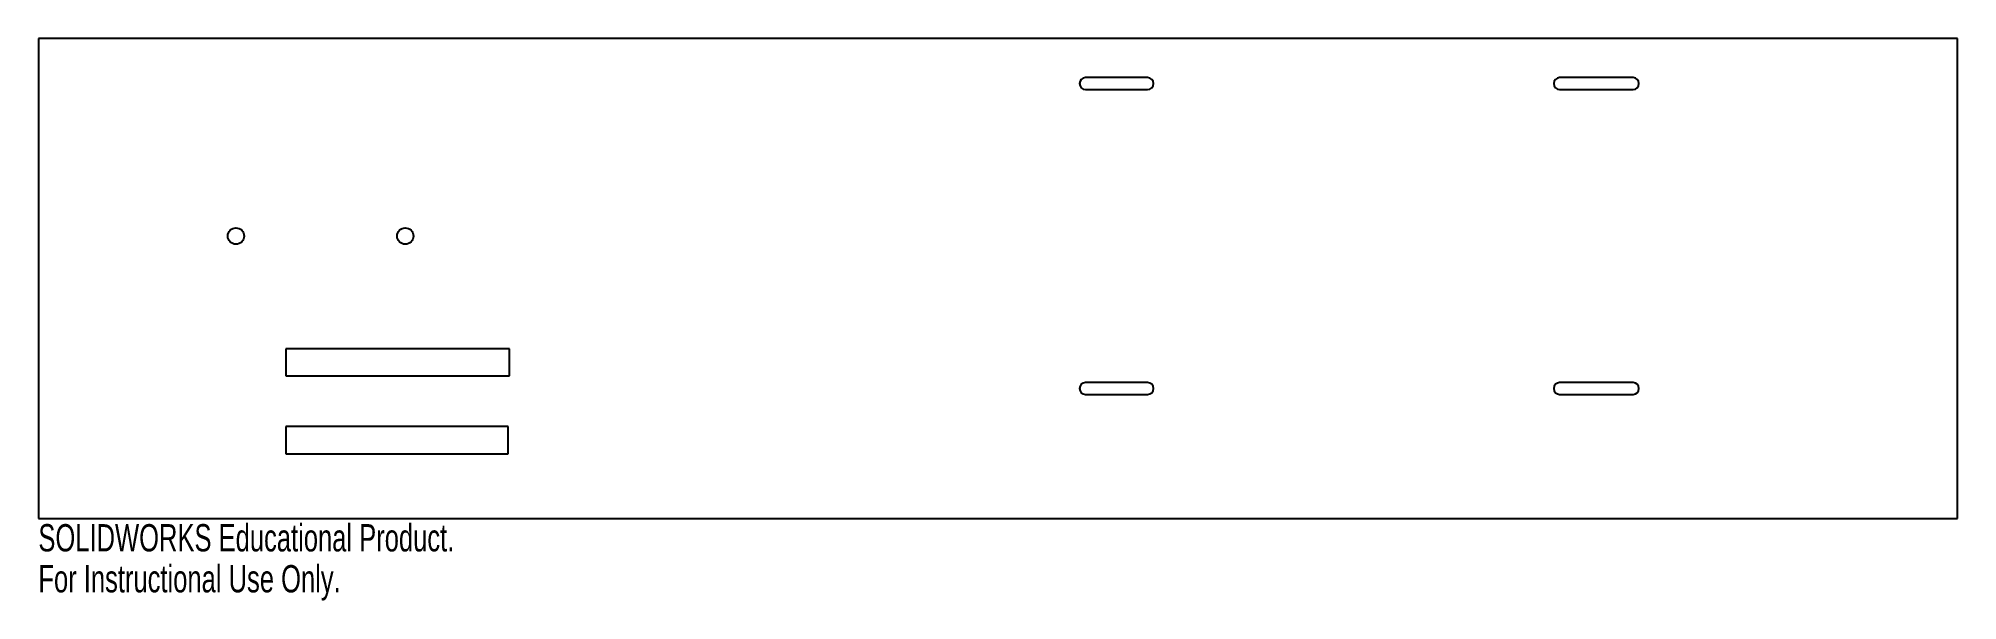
# Model space of a CAD drawing. Header units: millimetres. Extents: x 0 to 340, y -15 to 85.
import ezdxf

# ---------------------------------------------------------------- set-up
doc = ezdxf.new("R2010")
doc.units = ezdxf.units.MM
doc.styles.add('SLDTEXTSTYLE0', font='TXT', dxfattribs={"width": 0.7})

msp = doc.modelspace()

# ---------------------------------------------------------------- linework, layer by layer
at = {"color": 7, "linetype": 'Continuous', "lineweight": 25}
for p, q in [((340, 85), (0, 85)), ((0, 85), (0, 0)), ((340, 0), (340, 85)), ((196.5, 78.05), (185.5, 78.05)), ((185.5, 75.95), (196.5, 75.95)), ((282.5, 78.05), (269.5, 78.05)), ((269.5, 75.95), (282.5, 75.95)), ((83.44, 30.05), (43.84, 30.05)), ((43.84, 30.05), (43.84, 25.25)), ((83.44, 25.25), (83.44, 30.05)), ((43.84, 25.25), (83.44, 25.25)), ((196.5, 24.05), (185.5, 24.05)), ((282.5, 24.05), (269.5, 24.05)), ((185.5, 21.95), (196.5, 21.95)), ((269.5, 21.95), (282.5, 21.95)), ((83.24, 16.25), (43.84, 16.25)), ((43.84, 16.25), (43.84, 11.45)), ((83.24, 11.45), (83.24, 16.25)), ((43.84, 11.45), (83.24, 11.45)), ((0, 0), (340, 0))]:
    msp.add_line(p, q, dxfattribs=at)
for centre in [(35, 50), (65, 50)]:
    msp.add_circle(centre, 1.45, dxfattribs=at)
for centre, start, end in [((185.5, 77), 90, 270), ((196.5, 77), 270, 90), ((269.5, 77), 90, 270), ((282.5, 77), 270, 90), ((185.5, 23), 90, 270), ((196.5, 23), 270, 90), ((269.5, 23), 90, 270), ((282.5, 23), 270, 90)]:
    msp.add_arc(centre, 1.05, start, end, dxfattribs=at)

# ---------------------------------------------------------------- texts
at = {"color": 7, "linetype": 'Continuous', "char_height": 4.8336, "attachment_point": 1, "style": 'SLDTEXTSTYLE0'}
for s, insert in [('SOLIDWORKS Educational Product.', (0, -1.02)), ('For Instructional Use Only.', (0, -8.27))]:
    msp.add_mtext(s, dxfattribs=dict(at, insert=insert))

doc.saveas('drawing.dxf')
